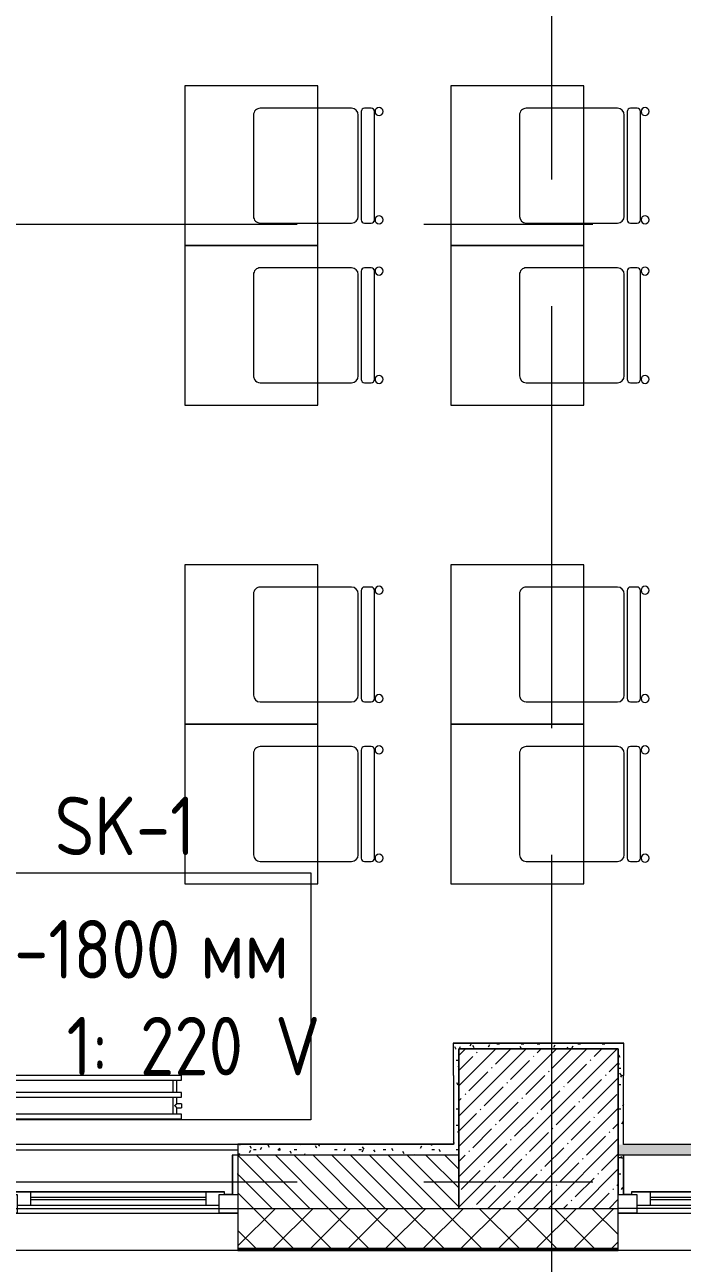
# Model space of a CAD drawing. Header units: millimetres. Extents: x -5714 to 188114, y -8553 to 29000.
# Drawn here: x 6029 to 8500, y -306 to 4350 of the extents above; entities that cross this region are included whole.
import ezdxf

# ---------------------------------------------------------------- set-up
doc = ezdxf.new("R2010")
doc.units = ezdxf.units.MM
doc.linetypes.add('Осевая', pattern=[3175, 635, -476.25, 1587.5, -476.25])
for name, color, linetype, lineweight in [('A-GLAZ', 7, 'Continuous', 9), ('A-GLAZ-1', 7, 'Continuous', 13), ('A-WALL', 7, 'Continuous', 9), ('E-ELEC-FIXT-IDEN', 7, 'Continuous', 9), ('I-WALL', 7, 'Continuous', 9), ('M-EQPM', 7, 'Continuous', 9), ('S-COLS', 7, 'Continuous', 9), ('Оси', 7, 'Continuous', 9), ('Оси-2', 7, 'Осевая', 9)]:
    doc.layers.add(name, color=color, linetype=linetype, lineweight=lineweight)
for name, color, linetype, lineweight, true_color in [('A-WALL-1', 7, 'Continuous', 9, 0x3c3c3c), ('A-WALL-FNSH-1', 7, 'Continuous', 9, 0x3c3c3c), ('I-FURN-1', 7, 'Continuous', 9, 0xf0f0f0)]:
    doc.layers.add(name, color=color, linetype=linetype, lineweight=lineweight, true_color=true_color)
doc.styles.add('GOST Common_1', font='GOST_Common.ttf', dxfattribs={"width": 0.9, "height": 220})
pattern_1 = [(0, (0, 0), (121.92, 30.48), [10.058, -81.382, 10.058, -81.382, -487.68]), (0, (0, 0), (121.92, 30.48), [-182.88, 10.058, -172.822, 10.058, -81.382, -213.36]), (0, (0, 0), (121.92, 30.48), [-457.2, 10.058, -50.902, 10.058, -142.342]), (120, (45.72, 15.24), (-87.356454, 90.34582), [10.058, -81.382, 10.058, -81.382, -487.68]), (120, (45.72, 15.24), (-87.356454, 90.34582), [-182.88, 10.058, -172.822, 10.058, -81.382, -213.36]), (120, (45.72, 15.24), (-87.356454, 90.34582), [-457.2, 10.058, -50.902, 10.058, -142.342]), (240, (60.96, 76.2), (-34.563546, -120.82582), [10.058, -81.382, 10.058, -81.382, -487.68]), (240, (60.96, 76.2), (-34.563546, -120.82582), [-182.88, 10.058, -172.822, 10.058, -81.382, -213.36]), (240, (60.96, 76.2), (-34.563546, -120.82582), [-457.2, 10.058, -50.902, 10.058, -142.342])]

# ---------------------------------------------------------------- blocks, each defined once
blk = doc.blocks.new('120_Окно_СКБ_2Ст - 120_Окно_СКБ_2Ст 3100х2500 _мал_ створка слева-2_-22446420-План размещения напольных электротехнических лючков и розеток 3 этажа в осях 1-12')
at = {"layer": 'A-GLAZ'}
for p, q in [((1550, -57), (-1550, -57)), ((-1530, -127), (-1500, -127)), ((-1430, -107), (-770, -107)), ((-770, -117), (-1430, -117)), ((-700, -127), (-670, -127)), ((-600, -107), (1430, -107)), ((1430, -117), (-600, -117)), ((1500, -127), (1530, -127))]:
    blk.add_line(p, q, dxfattribs=at)
at = {"layer": 'A-GLAZ-1'}
for p, q in [((-1550, -127), (-1550, -57)), ((-1550, -57), (-1480, -57)), ((-1480, -57), (-1480, -127)), ((-720, -87), (-1480, -87)), ((-1480, -87), (-1480, -127)), ((-1430, -137), (-1430, -87)), ((-770, -137), (-770, -87)), ((-720, -127), (-720, -57)), ((-720, -57), (-650, -57)), ((-720, -127), (-720, -87)), ((-650, -57), (-650, -127)), ((1480, -87), (-650, -87)), ((-650, -87), (-650, -127)), ((-600, -137), (-600, -87)), ((1430, -137), (1430, -87)), ((1480, -127), (1480, -57)), ((1480, -57), (1550, -57)), ((1480, -127), (1480, -87)), ((1550, -57), (1550, -127)), ((-1480, -127), (-1550, -127)), ((-1480, -127), (-1500, -127)), ((-1500, -127), (-1500, -137)), ((-1500, -137), (-700, -137)), ((-700, -137), (-1500, -137)), ((-650, -127), (-720, -127)), ((-700, -127), (-720, -127)), ((-700, -137), (-700, -127)), ((-650, -127), (-670, -127)), ((-670, -127), (-670, -137)), ((-670, -137), (1500, -137)), ((1500, -137), (-670, -137)), ((1550, -127), (1480, -127)), ((1500, -127), (1480, -127)), ((1500, -137), (1500, -127))]:
    blk.add_line(p, q, dxfattribs=at)
blk = doc.blocks.new('120_Окно_СКБ_2Ст - 120_Окно_СКБ_2Ст 2100х2500 _мал створка СЛЕВА_-22446485-План размещения напольных электротехнических лючков и розеток 3 этажа в осях 1-12')
at = {"layer": 'A-GLAZ'}
for p, q in [((1050, -57), (-1050, -57)), ((-1030, -127), (-1000, -127)), ((-930, -107), (-270, -107)), ((-270, -117), (-930, -117)), ((-200, -127), (-170, -127)), ((-100, -107), (930, -107)), ((930, -117), (-100, -117)), ((1000, -127), (1030, -127))]:
    blk.add_line(p, q, dxfattribs=at)
at = {"layer": 'A-GLAZ-1'}
for p, q in [((-1050, -127), (-1050, -57)), ((-1050, -57), (-980, -57)), ((-980, -57), (-980, -127)), ((-220, -87), (-980, -87)), ((-980, -87), (-980, -127)), ((-930, -137), (-930, -87)), ((-270, -137), (-270, -87)), ((-220, -127), (-220, -57)), ((-220, -57), (-150, -57)), ((-220, -127), (-220, -87)), ((-150, -57), (-150, -127)), ((980, -87), (-150, -87)), ((-150, -87), (-150, -127)), ((-100, -137), (-100, -87)), ((930, -137), (930, -87)), ((980, -127), (980, -57)), ((980, -57), (1050, -57)), ((980, -127), (980, -87)), ((1050, -57), (1050, -127)), ((-980, -127), (-1050, -127)), ((-980, -127), (-1000, -127)), ((-1000, -127), (-1000, -137)), ((-1000, -137), (-200, -137)), ((-200, -137), (-1000, -137)), ((-150, -127), (-220, -127)), ((-200, -127), (-220, -127)), ((-200, -137), (-200, -127)), ((-150, -127), (-170, -127)), ((-170, -127), (-170, -137)), ((-170, -137), (1000, -137)), ((1000, -137), (-170, -137)), ((1050, -127), (980, -127)), ((1000, -127), (980, -127)), ((1000, -137), (1000, -127))]:
    blk.add_line(p, q, dxfattribs=at)
blk = doc.blocks.new('Стол базовый прямоугольный - 1_7а-25476368-План размещения напольных электротехнических лючков и розеток 3 этажа в осях 1-12')
at = {"layer": 'I-FURN-1'}
for p, q in [((250, 300), (-250, 300)), ((-250, 300), (-250, -300)), ((250, -300), (250, 300)), ((-250, -300), (250, -300))]:
    blk.add_line(p, q, dxfattribs=at)
blk = doc.blocks.new('Стул Breuer - 1_9а-25403171-План размещения напольных электротехнических лючков и розеток 3 этажа в осях 1-12')
at = {"layer": 'I-FURN-1'}
for p, q in [((190.5, 241.3), (-190.5, 241.3)), ((-215.9, 215.9), (-215.9, 0)), ((215.9, 0), (215.9, 215.9)), ((-215.9, 0), (-215.9, -127)), ((215.9, -127), (215.9, 0)), ((-215.9, -176.2), (-215.9, -200.8)), ((203.2, -163.5), (-203.2, -163.5)), ((-190.5, -152.4), (190.5, -152.4)), ((215.9, -200.8), (215.9, -176.2)), ((-203.2, -213.5), (203.2, -213.5))]:
    blk.add_line(p, q, dxfattribs=at)
for centre, radius, start, end in [((-190.5, 215.9), 25.4, 90, 180), ((190.5, 215.9), 25.4, 0, 90), ((-190.5, -127), 25.4, 180, 270), ((190.5, -127), 25.4, 270, 360), ((-203.2, -176.2), 12.7, 90, 180), ((203.2, -176.2), 12.7, 360, 90), ((-203.5, -230.6), 15.1, 360, 180), ((-203.5, -230.6), 15.1, 180, 360), ((-203.2, -200.8), 12.7, 180, 270), ((203.7, -230.6), 15.1, 360, 180), ((203.7, -230.6), 15.1, 180, 360), ((203.2, -200.8), 12.7, 270, 360)]:
    blk.add_arc(centre, radius, start, end, dxfattribs=at)
blk = doc.blocks.new('Стул Breuer - 1_9а-V45-План размещения напольных электротехнических лючков и розеток 3 этажа в осях 1-12')
at = {"layer": 'I-FURN-1'}
for p, q in [((190.5, 241.3), (-190.5, 241.3)), ((-215.9, 215.9), (-215.9, 0)), ((215.9, 0), (215.9, 215.9)), ((-215.9, 0), (-215.9, -127)), ((215.9, -127), (215.9, 0)), ((-215.9, -176.2), (-215.9, -200.8)), ((203.2, -163.5), (-203.2, -163.5)), ((-190.5, -152.4), (190.5, -152.4)), ((215.9, -200.8), (215.9, -176.2)), ((-203.2, -213.5), (203.2, -213.5))]:
    blk.add_line(p, q, dxfattribs=at)
for centre, radius, start, end in [((-190.5, 215.9), 25.4, 135, 180), ((-190.5, 215.9), 25.4, 90, 135), ((190.5, 215.9), 25.4, 0, 90), ((-190.5, -127), 25.4, 180, 270), ((190.5, -127), 25.4, 270, 360), ((-203.2, -176.2), 12.7, 90, 180), ((203.2, -176.2), 12.7, 360, 90), ((-203.5, -230.6), 15.1, 360, 180), ((-203.5, -230.6), 15.1, 180, 360), ((-203.2, -200.8), 12.7, 180, 270), ((203.7, -230.6), 15.1, 360, 180), ((203.7, -230.6), 15.1, 180, 360), ((203.2, -200.8), 12.7, 270, 360)]:
    blk.add_arc(centre, radius, start, end, dxfattribs=at)
blk = doc.blocks.new('Стул Breuer - 1_9а-V46-План размещения напольных электротехнических лючков и розеток 3 этажа в осях 1-12')
at = {"layer": 'I-FURN-1'}
for p, q in [((190.5, 241.3), (-190.5, 241.3)), ((-215.9, 215.9), (-215.9, 0)), ((215.9, 0), (215.9, 215.9)), ((-215.9, 0), (-215.9, -127)), ((215.9, -127), (215.9, 0)), ((-215.9, -176.2), (-215.9, -200.8)), ((203.2, -163.5), (-203.2, -163.5)), ((-190.5, -152.4), (190.5, -152.4)), ((215.9, -200.8), (215.9, -176.2)), ((-203.2, -213.5), (203.2, -213.5))]:
    blk.add_line(p, q, dxfattribs=at)
for centre, radius, start, end in [((-190.5, 215.9), 25.4, 120, 180), ((-190.5, 215.9), 25.4, 105, 120), ((-190.5, 215.9), 25.4, 90, 105), ((190.5, 215.9), 25.4, 0, 90), ((-190.5, -127), 25.4, 180, 270), ((190.5, -127), 25.4, 270, 360), ((-203.2, -176.2), 12.7, 90, 180), ((203.2, -176.2), 12.7, 360, 90), ((-203.5, -230.6), 15.1, 360, 180), ((-203.5, -230.6), 15.1, 180, 360), ((-203.2, -200.8), 12.7, 180, 270), ((203.7, -230.6), 15.1, 360, 180), ((203.7, -230.6), 15.1, 180, 360), ((203.2, -200.8), 12.7, 270, 360)]:
    blk.add_arc(centre, radius, start, end, dxfattribs=at)
blk = doc.blocks.new('Стул Breuer - 1_9а-V47-План размещения напольных электротехнических лючков и розеток 3 этажа в осях 1-12')
at = {"layer": 'I-FURN-1'}
for p, q in [((190.5, 241.3), (-190.5, 241.3)), ((-215.9, 215.9), (-215.9, 0)), ((215.9, 0), (215.9, 215.9)), ((-215.9, 0), (-215.9, -127)), ((215.9, -127), (215.9, 0)), ((-215.9, -176.2), (-215.9, -200.8)), ((203.2, -163.5), (-203.2, -163.5)), ((-190.5, -152.4), (190.5, -152.4)), ((215.9, -200.8), (215.9, -176.2)), ((-203.2, -213.5), (203.2, -213.5))]:
    blk.add_line(p, q, dxfattribs=at)
for centre, radius, start, end in [((-190.5, 215.9), 25.4, 105, 180), ((-190.5, 215.9), 25.4, 90, 105), ((190.5, 215.9), 25.4, 0, 90), ((-190.5, -127), 25.4, 180, 270), ((190.5, -127), 25.4, 270, 360), ((-203.2, -176.2), 12.7, 90, 180), ((203.2, -176.2), 12.7, 360, 90), ((-203.5, -230.6), 15.1, 360, 180), ((-203.5, -230.6), 15.1, 180, 360), ((-203.2, -200.8), 12.7, 180, 270), ((203.7, -230.6), 15.1, 360, 180), ((203.7, -230.6), 15.1, 180, 360), ((203.2, -200.8), 12.7, 270, 360)]:
    blk.add_arc(centre, radius, start, end, dxfattribs=at)
blk = doc.blocks.new('radiator_prado_classic_z_tip_30_po exemplyaru - Classic Z Тип 30-500-30677899-План размещения напольных электротехнических лючков и розеток 3 этажа в осях 1-12')
at = {"layer": 'M-EQPM'}
for p, q in [((0, 228), (0, 210)), ((1600, 228), (0, 228)), ((0, 210), (1600, 210)), ((17.5, 210), (17.5, 164)), ((32.5, 164), (32.5, 210)), ((1567.5, 210), (1567.5, 164)), ((1582.5, 164), (1582.5, 210)), ((1600, 210), (1600, 228)), ((1600, 164), (0, 164)), ((0, 164), (0, 146)), ((0, 146), (1600, 146)), ((17.5, 146), (17.5, 121.5)), ((32.5, 82), (32.5, 146)), ((1567.5, 146), (1567.5, 82)), ((1582.5, 121.5), (1582.5, 146)), ((1600, 146), (1600, 164)), ((17.5, 121.5), (0, 121.5)), ((17.5, 121.5), (0, 121.5)), ((0, 121.5), (0, 121.2)), ((0, 106.5), (0, 121.5)), ((0, 121.2), (0, 121.2)), ((0, 106.8), (0, 106.5)), ((0, 106.8), (0, 106.8)), ((0, 106.5), (17.5, 106.5)), ((0, 106.5), (17.5, 106.5)), ((17.5, 106.5), (17.5, 82)), ((1600, 121.5), (1582.5, 121.5)), ((1600, 121.5), (1582.5, 121.5)), ((1582.5, 82), (1582.5, 106.5)), ((1582.5, 106.5), (1600, 106.5)), ((1582.5, 106.5), (1600, 106.5)), ((1600, 121.5), (1600, 106.5)), ((1600, 121.2), (1600, 121.5)), ((1600, 121.5), (1600, 121.2)), ((1600, 121.2), (1600, 121.5)), ((1600, 106.5), (1600, 106.8)), ((1600, 106.8), (1600, 106.5)), ((1600, 106.5), (1600, 106.8)), ((1600, 82), (0, 82)), ((0, 82), (0, 64)), ((1600, 64), (0, 64)), ((1600, 64), (1600, 82))]:
    blk.add_line(p, q, dxfattribs=at)
for points, knots in [([(25, 114), (24.5, 114.5), (23.6, 115.4), (22.4, 116.6), (21.6, 117.4), (21.1, 117.9), (20.8, 118.2), (20.5, 118.5), (20.2, 118.8), (19.8, 119.1), (19.6, 119.4), (19.3, 119.7), (19, 120), (18.7, 120.3), (18.5, 120.5), (18.3, 120.7), (18.1, 120.9), (17.9, 121.1), (17.8, 121.2), (17.7, 121.3), (17.5, 121.5), (17.5, 121.5), (17.5, 121.5)], [0, 0, 0, 0, 0.142857, 0.285714, 0.357143, 0.392857, 0.428571, 0.464286, 0.5, 0.535714, 0.571429, 0.607143, 0.642857, 0.678571, 0.714286, 0.75, 0.785714, 0.821429, 0.857143, 0.892857, 0.928571, 1, 1, 1, 1]), ([(17.5, 106.5), (17.5, 106.5), (17.5, 106.5), (17.7, 106.7), (17.8, 106.8), (17.9, 106.9), (18.1, 107.1), (18.3, 107.3), (18.5, 107.5), (18.7, 107.7), (19, 108), (19.3, 108.3), (19.6, 108.6), (19.8, 108.9), (20.3, 109.3), (20.7, 109.7), (21.1, 110.1), (21.6, 110.6), (22.4, 111.4), (23.6, 112.6), (24.5, 113.5), (25, 114)], [0, 0, 0, 0, 0.071429, 0.107143, 0.142857, 0.178571, 0.214286, 0.25, 0.285714, 0.321429, 0.357143, 0.392857, 0.428571, 0.464286, 0.5, 0.571429, 0.607143, 0.642857, 0.714286, 0.857143, 1, 1, 1, 1]), ([(1575, 114), (1575.5, 114.5), (1576.4, 115.4), (1577.6, 116.6), (1578.4, 117.4), (1578.9, 117.9), (1579.2, 118.2), (1579.5, 118.5), (1579.8, 118.8), (1580.1, 119.2), (1580.4, 119.4), (1580.7, 119.7), (1581, 120), (1581.3, 120.3), (1581.5, 120.5), (1581.7, 120.7), (1581.9, 120.9), (1582.1, 121.1), (1582.2, 121.2), (1582.3, 121.3), (1582.5, 121.5), (1582.5, 121.5), (1582.5, 121.5)], [0, 0, 0, 0, 0.142857, 0.285714, 0.357143, 0.392857, 0.428571, 0.464286, 0.5, 0.535714, 0.571429, 0.607143, 0.642857, 0.678571, 0.714286, 0.75, 0.785714, 0.821429, 0.857143, 0.892857, 0.928571, 1, 1, 1, 1]), ([(1582.5, 106.5), (1582.5, 106.5), (1582.5, 106.5), (1582.3, 106.7), (1582.2, 106.8), (1582.1, 106.9), (1581.9, 107.1), (1581.7, 107.3), (1581.5, 107.5), (1581.3, 107.7), (1581, 108), (1580.7, 108.3), (1580.4, 108.6), (1580.1, 108.8), (1579.7, 109.3), (1579.3, 109.7), (1578.9, 110.1), (1578.4, 110.6), (1577.6, 111.4), (1576.4, 112.6), (1575.5, 113.5), (1575, 114)], [0, 0, 0, 0, 0.071429, 0.107143, 0.142857, 0.178571, 0.214286, 0.25, 0.285714, 0.321429, 0.357143, 0.392857, 0.428571, 0.464286, 0.5, 0.571429, 0.607143, 0.642857, 0.714286, 0.857143, 1, 1, 1, 1])]:
    blk.add_open_spline(points, degree=3, knots=knots, dxfattribs=at)

msp = doc.modelspace()

# ---------------------------------------------------------------- hatches: boundary and pattern name
at = {"layer": 'A-WALL'}
h = msp.add_hatch(dxfattribs=at)
h.set_pattern_fill('FP_7', color=256, style=0, pattern_type=2)
h.set_pattern_definition([(135, (0, 0), (-35.35534, -35.35534), [])])
h.paths.add_polyline_path([(37423, -100), (37990, -100), (37990, 100), (37423, 100)])
h.paths.add_polyline_path([(36523, -100), (36523, 100), (35970, 100), (35970, -100), (36067.3, -100)])
h.paths.add_polyline_path([(33870, -100), (33870, 100), (33610, 100), (33610, -100)])
h.paths.add_polyline_path([(32110, -100), (32110, 100), (30882.8, 100), (30882.8, -100), (32028.8, -100)])
h.paths.add_polyline_path([(29982.8, -100), (29982.8, 100), (29809.7, 100), (29809.7, -100)])
h.paths.add_polyline_path([(26160, -100), (26409.7, -100), (26409.7, 100), (26160, 100), (26160, -41.2)])
h.paths.add_polyline_path([(25298.1, -100), (25560, -100), (25560, 100), (24810, 100), (24810, -100)])
h.paths.add_polyline_path([(22710, -100), (22710, 100), (22510, 100), (22510, -100), (22605.8, -100)])
h.paths.add_polyline_path([(20710, -100), (20710, 100), (19360, 100), (19360, -100), (19913.5, -100)])
h.paths.add_polyline_path([(21910, -100), (21910, 100), (21610, 100), (21610, -100)])
h.paths.add_polyline_path([(16510, -100), (17260, -100), (17260, 100), (16510, 100)])
h.paths.add_polyline_path([(15610, -100), (15610, 100), (14860, 100), (14860, -100)])
h.paths.add_polyline_path([(12010, -100), (12160, -100), (12160, 100), (12010, 100)])
h.paths.add_polyline_path([(11110, -100), (11110, 100), (10359.7, 100), (10359.7, -100)])
h.paths.add_polyline_path([(7660, -100), (7660, 100), (6830, 100), (6830, -100)])
h = msp.add_hatch(dxfattribs=at)
h.set_pattern_fill('FP_9', color=256, style=0, pattern_type=2)
h.set_pattern_definition([(45, (0, 0), (-70.71068, 70.71068), []), (135, (0, 0), (-70.71068, -70.71068), [])])
h.paths.add_polyline_path([(37990, -250), (38282.7, -250), (38282.7, -100), (37423, -100), (37423, -250)])
h.paths.add_polyline_path([(36067.3, -250), (36523, -250), (36523, -100), (35970, -100), (35970, -250)])
h.paths.add_polyline_path([(33870, -250), (33870, -100), (33010, -100), (33010, -250), (33610, -250)])
h.paths.add_polyline_path([(32110, -250), (32110, -100), (30882.8, -100), (30882.8, -250), (32028.8, -250)])
h.paths.add_polyline_path([(29809.7, -250), (29982.8, -250), (29982.8, -100), (29209.7, -100), (29209.7, -250)])
h.paths.add_polyline_path([(26160, -250), (26409.7, -250), (26409.7, -100), (24810, -100), (24810, -250), (25560, -250)])
h.paths.add_polyline_path([(22710, -250), (22710, -100), (21610, -100), (21610, -250), (22605.8, -250)])
h.paths.add_polyline_path([(20710, -250), (20710, -100), (19360, -100), (19360, -250), (19913.5, -250)])
h.paths.add_polyline_path([(15610, -250), (15610, -100), (14860, -100), (14860, -250)])
h.paths.add_polyline_path([(17221.2, -250), (17260, -250), (17260, -100), (16510, -100), (16510, -250)])
h.paths.add_polyline_path([(12760, -250), (12760, -100), (12010, -100), (12010, -250)])
h.paths.add_polyline_path([(10359.7, -250), (11110, -250), (11110, -100), (10359.7, -100)])
h.paths.add_polyline_path([(8259.7, -250), (8259.7, -100), (6830, -100), (6830, -250)])
h.paths.add_polyline_path([(3730, -250), (3730, -100), (-260, -100), (-260, -250), (1067.4, -250)])
at = {"layer": 'I-WALL'}
h = msp.add_hatch(dxfattribs=at)
h.set_pattern_fill('FP_35', color=256, style=0, pattern_type=2)
h.set_pattern_definition(pattern_1)
h.paths.add_polyline_path([(8260, 500), (8260, 520), (7640, 520), (7640, 500), (7798.1, 500)])
h = msp.add_hatch(dxfattribs=at)
h.set_pattern_fill('FP_35', color=256, style=0, pattern_type=2)
h.set_pattern_definition(pattern_1)
h.paths.add_polyline_path([(8260, 140), (8280, 140), (8280, 520), (8260, 520), (8260, 153.1)])
h = msp.add_hatch(dxfattribs=at)
h.set_pattern_fill('FP_35', color=256, style=0, pattern_type=2)
h.set_pattern_definition(pattern_1)
h.paths.add_polyline_path([(7660, 100), (7660, 500), (7640, 500), (7640, 100)])
h = msp.add_hatch(dxfattribs=at)
h.set_pattern_fill('FP_35', color=256, style=0, pattern_type=2)
h.set_pattern_definition(pattern_1)
h.paths.add_polyline_path([(7640, 100), (7640, 140), (6830, 140), (6830, 100)])
h = msp.add_hatch(dxfattribs=at)
h.set_pattern_fill('FP_35', color=256, style=0, pattern_type=2)
h.set_pattern_definition(pattern_1)
h.paths.add_polyline_path([(12010, 100), (12140, 100), (12140, 140), (8260, 140), (8260, 100), (11836.6, 100)])
h = msp.add_hatch(dxfattribs=at)
h.set_pattern_fill('FP_35', color=256, style=0, pattern_type=2)
h.set_pattern_definition(pattern_1)
h.paths.add_polyline_path([(6830, -48), (6830, 100), (6810, 100), (6810, -48)])
h = msp.add_hatch(dxfattribs=at)
h.set_pattern_fill('FP_35', color=256, style=0, pattern_type=2)
h.set_pattern_definition(pattern_1)
h.paths.add_polyline_path([(8279.7, -48), (8279.7, 100), (8259.7, 100), (8259.7, -48)])
at = {"layer": 'S-COLS'}
h = msp.add_hatch(dxfattribs=at)
h.set_pattern_fill('FP_10', color=256, style=0, pattern_type=2)
h.set_pattern_definition([(45, (0, 0), (-57.0246, 57.0246), []), (45, (57.025, 0), (-57.0246, 57.0246), [100.806, -20.161, 3.353, -16.808])])
h.paths.add_polyline_path([(7660, -100), (8260, -100), (8260, 500), (7660, 500), (7660, 100)])

# ---------------------------------------------------------------- linework, layer by layer
at = {"layer": 'A-WALL'}
for p, q in [((7640, 140), (6830, 140)), ((7660, 100), (6810, 100)), ((3730, -100), (8259.7, -100)), ((6830, -258), (3730, -258)), ((6830, -250), (8259.7, -250)), ((6830, -253), (8259.7, -253)), ((10359.7, -258), (8259.7, -258))]:
    msp.add_line(p, q, dxfattribs=at)
at = {"layer": 'A-WALL-1'}
for p, q in [((8280, 520), (7640, 520)), ((7660, 500), (8260, 500)), ((7660, -100), (7660, 500)), ((8260, 500), (8260, 100)), ((7640, 400), (7640, 140)), ((8280, 140), (8280, 400)), ((6830, 140), (6830, -250)), ((12010, 140), (8280, 140)), ((6810, 100), (6810, -48)), ((12160, 100), (8259.7, 100)), ((8259.7, 100), (8259.7, -48)), ((8279.7, -48), (8279.7, 100)), ((6810, -48), (6830, -48)), ((8259.7, -48), (8279.7, -48)), ((8259.7, -250), (8259.7, -100))]:
    msp.add_line(p, q, dxfattribs=at)
at = {"layer": 'A-WALL-FNSH-1'}
for p, q in [((7639, 521), (7639, 400)), ((8281, 521), (7639, 521)), ((7640, 400), (7640, 520)), ((8280, 520), (8280, 400)), ((8281, 400), (8281, 521)), ((7639, 400), (7640, 400)), ((8280, 400), (8281, 400)), ((7640, 141), (6830, 141)), ((6830, 141), (6830, 140)), ((6810, 100), (6809, 100)), ((6809, 100), (6809, -48)), ((8280.7, -48), (8280.7, 100)), ((6809, -48), (6810, -48)), ((8279.7, -48), (8280.7, -48)), ((6830, -250), (6830, -258)), ((6830, -258), (8259.7, -258)), ((8259.7, -258), (8259.7, -250))]:
    msp.add_line(p, q, dxfattribs=at)
at = {"layer": 'E-ELEC-FIXT-IDEN', "flags": 128}
msp.add_lwpolyline([(5725.5, 1161.6), (7104.5, 1161.6), (7104.5, 233.6), (5725.5, 233.6)], close=True, dxfattribs=at)
at = {"layer": 'I-WALL'}
for p, q in [((3730, 141), (6830, 141)), ((8280, 141), (10359.7, 141)), ((3730, 120), (6830, 120)), ((10359.7, -100), (8260, -100))]:
    msp.add_line(p, q, dxfattribs=at)
at = {"layer": 'S-COLS'}
for p, q in [((8260, 500), (7660, 500)), ((7660, 500), (7660, 100)), ((8260, -100), (8260, 500)), ((7660, 100), (7660, -100)), ((7660, -100), (8260, -100))]:
    msp.add_line(p, q, dxfattribs=at)
at = {"layer": 'Оси'}
msp.add_line((8010, -1906.3), (8010, 593.7), dxfattribs=at)
at = {"layer": 'Оси-2'}
for p, q in [((8010, 593.7), (8010, 24898.1)), ((-1995.5, 3600), (36260, 3600)), ((-1995.5, 0), (36260, 0))]:
    msp.add_line(p, q, dxfattribs=at)

# ---------------------------------------------------------------- block references
at = {"layer": 'A-GLAZ', "rotation": 180}
for name, p in [('120_Окно_СКБ_2Ст - 120_Окно_СКБ_2Ст 3100х2500 _мал_ створка слева-2_-22446420-План размещения напольных электротехнических лючков и розеток 3 этажа в осях 1-12', (5280, -175)), ('120_Окно_СКБ_2Ст - 120_Окно_СКБ_2Ст 2100х2500 _мал створка СЛЕВА_-22446485-План размещения напольных электротехнических лючков и розеток 3 этажа в осях 1-12', (9309.7, -175))]:
    msp.add_blockref(name, p, dxfattribs=at)
at = {"layer": 'I-FURN-1'}
for p in [(6880, 3820.1), (7880, 3820.1), (6880, 3220.1), (7880, 3220.1), (6880, 2020.1), (7880, 2020.1), (6880, 1420.1), (7880, 1420.1)]:
    msp.add_blockref('Стол базовый прямоугольный - 1_7а-25476368-План размещения напольных электротехнических лючков и розеток 3 этажа в осях 1-12', p, dxfattribs=at)
at = {"layer": 'I-FURN-1', "rotation": 89.99999999999959}
for name, p in [('Стул Breuer - 1_9а-V45-План размещения напольных электротехнических лючков и розеток 3 этажа в осях 1-12', (7130, 3820.1)), ('Стул Breuer - 1_9а-25403171-План размещения напольных электротехнических лючков и розеток 3 этажа в осях 1-12', (8130, 3820.1)), ('Стул Breuer - 1_9а-V46-План размещения напольных электротехнических лючков и розеток 3 этажа в осях 1-12', (7130, 3220.1)), ('Стул Breuer - 1_9а-25403171-План размещения напольных электротехнических лючков и розеток 3 этажа в осях 1-12', (8130, 3220.1)), ('Стул Breuer - 1_9а-25403171-План размещения напольных электротехнических лючков и розеток 3 этажа в осях 1-12', (7130, 2020.1)), ('Стул Breuer - 1_9а-V47-План размещения напольных электротехнических лючков и розеток 3 этажа в осях 1-12', (8130, 2020.1)), ('Стул Breuer - 1_9а-25403171-План размещения напольных электротехнических лючков и розеток 3 этажа в осях 1-12', (7130, 1420.1)), ('Стул Breuer - 1_9а-25403171-План размещения напольных электротехнических лючков и розеток 3 этажа в осях 1-12', (8130, 1420.1))]:
    msp.add_blockref(name, p, dxfattribs=at)
at = {"layer": 'M-EQPM'}
msp.add_blockref('radiator_prado_classic_z_tip_30_po exemplyaru - Classic Z Тип 30-500-30677899-План размещения напольных электротехнических лючков и розеток 3 этажа в осях 1-12', (5017.7, 172), dxfattribs=at)

# ---------------------------------------------------------------- texts
at = {"layer": 'E-ELEC-FIXT-IDEN', "char_height": 220, "attachment_point": 1, "style": 'GOST Common_1'}
for s, insert, width in [('SK-1', (6141.4, 1448), 656.582), ('H-1800 ', (5825.5, 984), 1046.202), ('мм', (6688.7, 984), 375.19), ('   1: 220 V', (5825.5, 620.2), 1291.519)]:
    msp.add_mtext(s, dxfattribs=dict(at, insert=insert, width=width))

doc.saveas('drawing.dxf')
